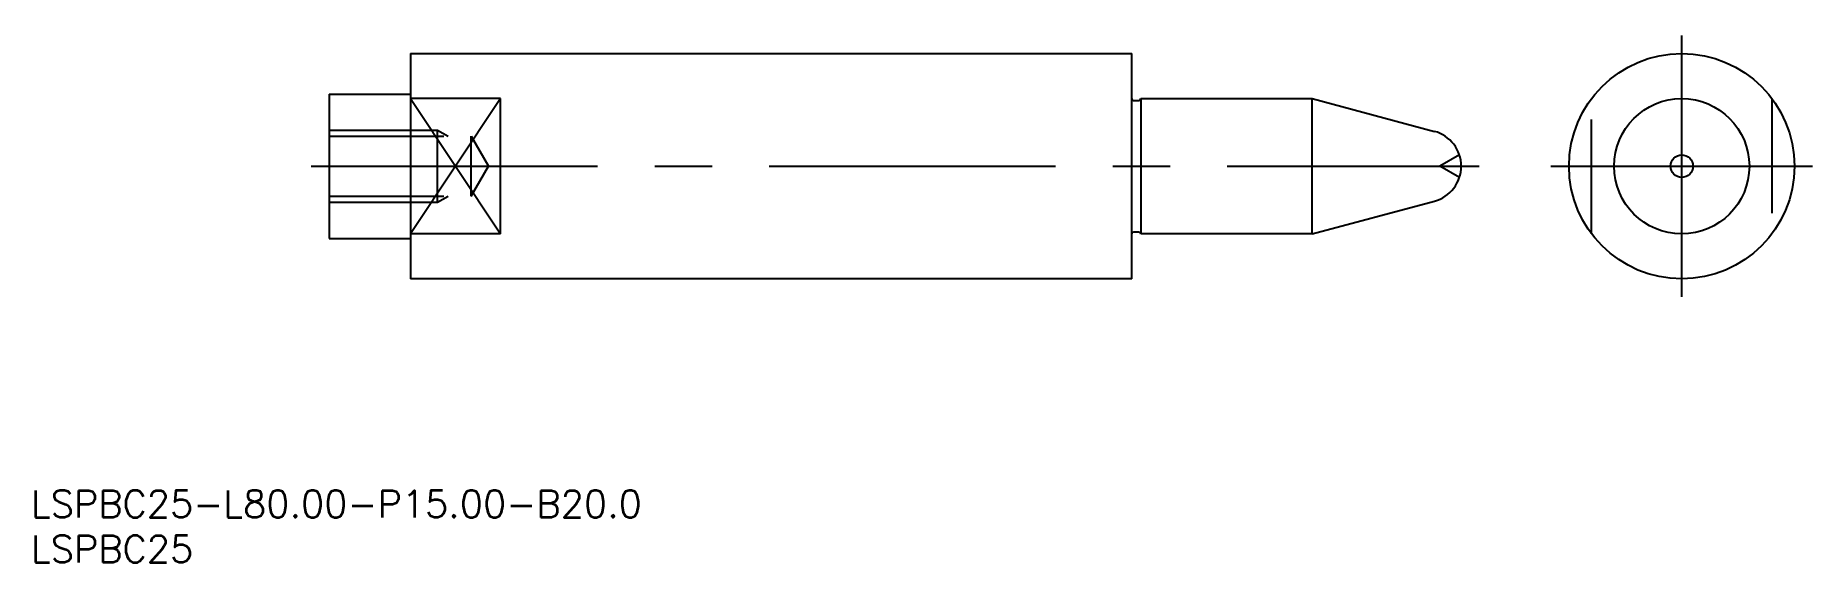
# Model space of a CAD drawing. Extents: x -183 to 14, y -44 to 14.
import ezdxf

# ---------------------------------------------------------------- set-up
doc = ezdxf.new("R2010")
doc.units = 0
doc.linetypes.add('CENTER', pattern=[50.8, 31.75, -6.35, 6.35, -6.35])
doc.linetypes.add('DASHED', pattern=[19.05, 12.7, -6.35])
doc.layers.get('0').update_dxf_attribs({"linetype": 'CONTINUOUS'})
doc.layers.add('CENTER', color=1, linetype='CENTER')
doc.styles.get("Standard").update_dxf_attribs({"font": 'txt.shx', "height": 3, "bigfont": 'bigfont.shx'})

msp = doc.modelspace()

# ---------------------------------------------------------------- linework, layer by layer
at = {"color": 7, "linetype": 'CONTINUOUS'}
for p, q in [((-141, 12.5), (-141, -12.5)), ((-141, 12.5), (-61, 12.5)), ((-61, -12.5), (-61, 12.5)), ((-150, 8), (-150, -8)), ((-150, 8), (-141, 8)), ((-131, 7.5), (-141, 7.5)), ((-131, -7.5), (-131, 7.5)), ((-60.8, 7.3), (-60.2, 7.3)), ((-60, 7.5), (-41, 7.5)), ((-60, 7.5), (-60, -7.5)), ((-41, -7.5), (-41, 7.5)), ((-41, 7.5), (-27.43, 3.86)), ((-41, -7.5), (-27.43, -3.86)), ((-131, -7.5), (-141, -7.5)), ((-60.2, -7.3), (-60.8, -7.3)), ((-41, -7.5), (-60, -7.5)), ((-150, -8), (-141, -8)), ((-61, -12.5), (-141, -12.5))]:
    msp.add_line(p, q, dxfattribs=at)
at = {"color": 3, "linetype": 'CONTINUOUS'}
for p, q in [((-141, 7.5), (-131, -7.5)), ((-131, 7.5), (-141, -7.5))]:
    msp.add_line(p, q, dxfattribs=at)
at = {"color": 3, "linetype": 'DASHED'}
for p, q in [((-10, -7.5), (-10, 7.5)), ((10, 7.5), (10, -7.5)), ((-150, 4), (-138, 4)), ((-138, -4), (-138, 4)), ((-138, 4), (-136.83, 3.32)), ((-150, 3.32), (-134.25, 3.32)), ((-134.25, -3.32), (-134.25, 3.32)), ((-134.25, 3.32), (-132.33, 0)), ((-134.25, -3.32), (-132.33, 0)), ((-24.66, 1.25), (-26.83, 0)), ((-24.66, -1.25), (-26.83, 0)), ((-150, -3.32), (-134.25, -3.32)), ((-138, -4), (-136.83, -3.32)), ((-150, -4), (-138, -4))]:
    msp.add_line(p, q, dxfattribs=at)
at = {"color": 7, "linetype": 'CONTINUOUS'}
for radius in [12.5, 7.5, 1.25]:
    msp.add_circle((0, 0), radius, dxfattribs=at)
for centre, radius, start, end in [((-60.8, 7.5), 0.2, 180, 270), ((-60.2, 7.5), 0.2, 270, 0), ((-28.46, 0), 4, 285, 75), ((-60.8, -7.5), 0.2, 90, 180), ((-60.2, -7.5), 0.2, 0, 90)]:
    msp.add_arc(centre, radius, start, end, dxfattribs=at)
at = {"layer": 'CENTER', "color": 1, "linetype": 'CENTER'}
for p, q in [((0, -14.5), (0, 14.5)), ((-152, 0), (-22.46, 0)), ((-14.5, 0), (14.5, 0))]:
    msp.add_line(p, q, dxfattribs=at)

# ---------------------------------------------------------------- texts
at = {"color": 7, "linetype": 'CONTINUOUS'}
for s, p in [('LSPBC25-L80.00-P15.00-B20.0', (-183.09, -38.96)), ('LSPBC25', (-183.09, -43.96))]:
    msp.add_text(s, height=3, dxfattribs=at).set_placement(p)

doc.saveas('drawing.dxf')
